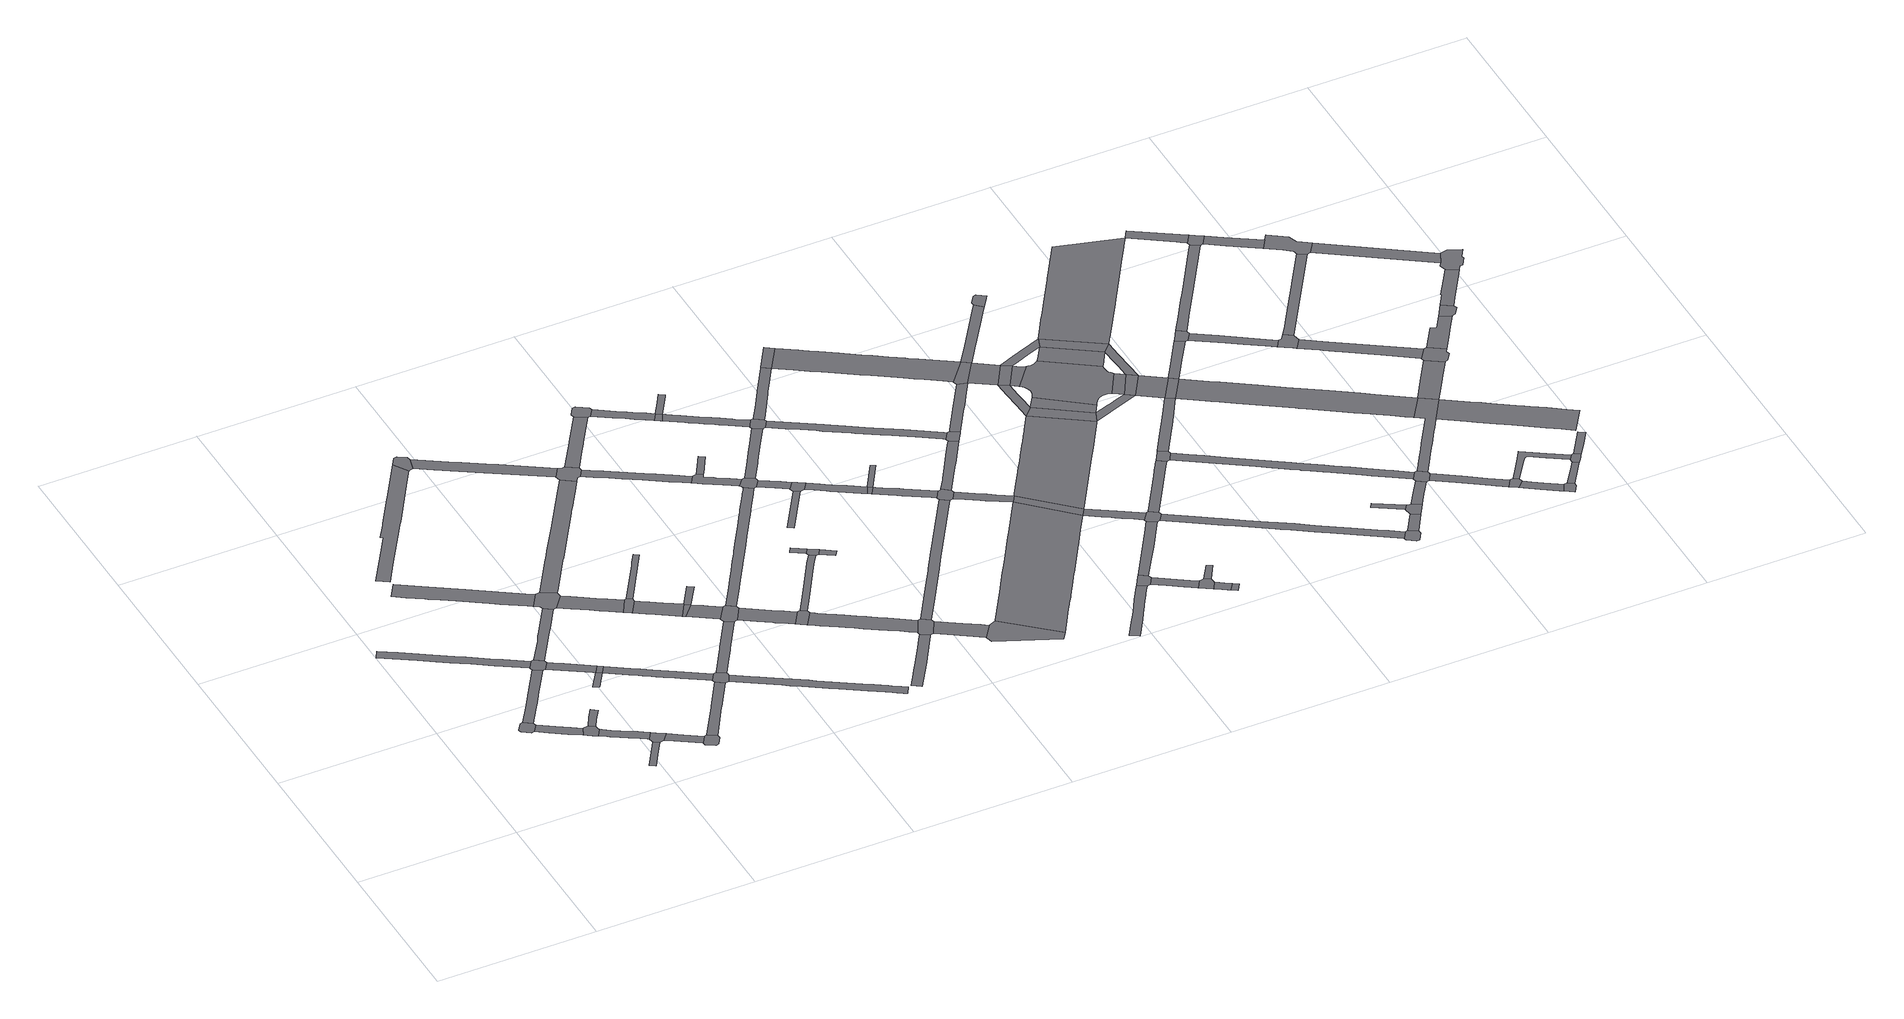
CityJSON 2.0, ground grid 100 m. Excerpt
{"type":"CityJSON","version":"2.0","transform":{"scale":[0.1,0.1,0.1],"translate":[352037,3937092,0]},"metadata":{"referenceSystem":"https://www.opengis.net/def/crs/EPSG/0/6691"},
"CityObjects":{
"road1":{"type":"Road","geometry":[{"type":"MultiSurface","lod":"1","boundaries":[[[0,1,2,3,4,5,6,7]]]}]},
"road2":{"type":"Road","attributes":{"RoadStructureAttribute.sectionType":"1"},"geometry":[{"type":"MultiSurface","lod":"1","boundaries":[[[5,8,9,10,11,12,13,14,15,6]]]}]},
"road3":{"type":"Road","attributes":{"RoadStructureAttribute.sectionType":"1"},"geometry":[{"type":"MultiSurface","lod":"1","boundaries":[[[16,17,18,19,20,21,22,23,24,25,26,27,28,29,30,31,32,33,34,35,36,37,38,39]]]}]},
"road4":{"type":"Road","attributes":{"RoadStructureAttribute.sectionType":"1"},"geometry":[{"type":"MultiSurface","lod":"1","boundaries":[[[40,41,42,43,44,45,46,47,48,49,50,51,52,0,7]]]}]},
"road5":{"type":"Road","geometry":[{"type":"MultiSurface","lod":"1","boundaries":[[[13,12,53,54,55,56,57,58,59]]]}]},
"road6":{"type":"Road","attributes":{"RoadStructureAttribute.sectionType":"1"},"geometry":[{"type":"MultiSurface","lod":"1","boundaries":[[[58,60,61,62,63,59]]]}]},
"road7":{"type":"Road","attributes":{"RoadStructureAttribute.sectionType":"1"},"geometry":[{"type":"MultiSurface","lod":"1","boundaries":[[[64,65,66,67,68,69,70,71,72,56,55,73,74,75,76,77,78,79,80,81]]]}]},
"road8":{"type":"Road","attributes":{"RoadStructureAttribute.sectionType":"1"},"geometry":[{"type":"MultiSurface","lod":"1","boundaries":[[[82,83,84,85,86,87]]]}]},
"road9":{"type":"Road","geometry":[{"type":"MultiSurface","lod":"1","boundaries":[[[88,48,47,89,90,91,92,28,27]]]}]},
"road10":{"type":"Road","geometry":[{"type":"MultiSurface","lod":"1","boundaries":[[[82,87,93,94,95,81,80]]]}]},
"road11":{"type":"Road","attributes":{"RoadStructureAttribute.sectionType":"1"},"geometry":[{"type":"MultiSurface","lod":"1","boundaries":[[[96,97,98,99,100,101,90,89,102,103,104]]]}]},
"road12":{"type":"Road","attributes":{"RoadStructureAttribute.sectionType":"1"},"geometry":[{"type":"MultiSurface","lod":"1","boundaries":[[[105,106,107,108,109,110,111,112,113,114,115,116,117,118,119,120,121,122,123,124,125]]]}]},
"road13":{"type":"Road","attributes":{"RoadStructureAttribute.sectionType":"1"},"geometry":[{"type":"MultiSurface","lod":"1","boundaries":[[[126,127,128,129,130,94,93,131,132,133]]]}]},
"road14":{"type":"Road","attributes":{"RoadStructureAttribute.sectionType":"1"},"geometry":[{"type":"MultiSurface","lod":"1","boundaries":[[[134,135,136,103]]]}]},
"road15":{"type":"Road","attributes":{"RoadStructureAttribute.sectionType":"1"},"geometry":[{"type":"MultiSurface","lod":"1","boundaries":[[[137,138,139,140,141,142,92,91,143,144,145,146]]]}]},
"road16":{"type":"Road","geometry":[{"type":"MultiSurface","lod":"1","boundaries":[[[103,136,147,104]]]}]},
"road17":{"type":"Road","geometry":[{"type":"MultiSurface","lod":"1","boundaries":[[[148,149,150,151,152,153,154,126,133]]]}]},
"road18":{"type":"Road","attributes":{"RoadStructureAttribute.sectionType":"1"},"geometry":[{"type":"MultiSurface","lod":"1","boundaries":[[[155,156,157,158,159,160,161,162,163,164,165,166,167,168,169,170,171,172,173]]]}]},
"road19":{"type":"Road","geometry":[{"type":"MultiSurface","lod":"1","boundaries":[[[174,118,117,175,137,146,176,177,178]]]}]},
"road20":{"type":"Road","attributes":{"RoadStructureAttribute.sectionType":"1"},"geometry":[{"type":"MultiSurface","lod":"1","boundaries":[[[179,180,181,182,183,184,185,186,187,188,189,190,191,192,193,194,195,196,197,147,136]]]}]},
"road21":{"type":"Road","attributes":{"RoadStructureAttribute.sectionType":"1"},"geometry":[{"type":"MultiSurface","lod":"1","boundaries":[[[198,199,200,201,202,203,154,153,204,205,206,207]]]}]},
"road22":{"type":"Road","attributes":{"RoadStructureAttribute.sectionType":"1"},"geometry":[{"type":"MultiSurface","lod":"1","boundaries":[[[208,209,210,177,176,211,212,213,214,215,216]]]}]},
"road23":{"type":"Road","geometry":[{"type":"MultiSurface","lod":"1","boundaries":[[[217,218,219,220,221,192,191,198,207]]]}]},
"road24":{"type":"Road","geometry":[{"type":"MultiSurface","lod":"1","boundaries":[[[222,161,160,223,224,225,226,227]]]}]},
"road25":{"type":"Road","geometry":[{"type":"MultiSurface","lod":"1","boundaries":[[[215,228,229,230,231,232,216]]]}]},
"road26":{"type":"Road","attributes":{"RoadStructureAttribute.sectionType":"1"},"geometry":[{"type":"MultiSurface","lod":"1","boundaries":[[[229,233,234,235,236,237,238,239,240,241,242,230]]]}]},
"road27":{"type":"Road","attributes":{"RoadStructureAttribute.sectionType":"1"},"geometry":[{"type":"MultiSurface","lod":"1","boundaries":[[[220,243,244,245,246,247,248,249,250,251,252,253,221]]]}]},
"road28":{"type":"Road","attributes":{"RoadStructureAttribute.sectionType":"1"},"geometry":[{"type":"MultiSurface","lod":"1","boundaries":[[[254,255,256,257,258,259,260,261,262,263,264,265,266,267,268,269,270,271,272,273,274,275,276,277,174,178]]]}]},
"road29":{"type":"Road","attributes":{"RoadStructureAttribute.sectionType":"1"},"geometry":[{"type":"MultiSurface","lod":"1","boundaries":[[[231,278,279,280,281,282,232]]]}]},
"road30":{"type":"Road","geometry":[{"type":"MultiSurface","lod":"1","boundaries":[[[235,283,284,236]]]}]},
"road31":{"type":"Road","attributes":{"RoadStructureAttribute.sectionType":"1"},"geometry":[{"type":"MultiSurface","lod":"1","boundaries":[[[285,286,287,288,289,225,224,290,291,292,293]]]}]},
"road32":{"type":"Road","attributes":{"RoadStructureAttribute.sectionType":"1"},"geometry":[{"type":"MultiSurface","lod":"1","boundaries":[[[294,295,284,283,296,297]]]}]},
"road33":{"type":"Road","attributes":{"RoadStructureAttribute.sectionType":"1"},"geometry":[{"type":"MultiSurface","lod":"1","boundaries":[[[298,299,300,301,302,303,304,305,306,307,308,309,310,311,312,313,314,315,218,217,316,317,318,319,320,321,322,323,324,325,326,327,328,329]]]}]},
"road34":{"type":"Road","attributes":{"RoadStructureAttribute.sectionType":"1"},"geometry":[{"type":"MultiSurface","lod":"1","boundaries":[[[284,330,331,236]]]}]},
"road35":{"type":"Road","geometry":[{"type":"MultiSurface","lod":"1","boundaries":[[[296,249,248,332,333,334,335,297]]]}]},
"road36":{"type":"Road","attributes":{"RoadStructureAttribute.sectionType":"1"},"geometry":[{"type":"MultiSurface","lod":"1","boundaries":[[[332,336,337,338,339,340,341,342,343,344,345,346,347,333]]]}]},
"road37":{"type":"Road","geometry":[{"type":"MultiSurface","lod":"1","boundaries":[[[348,293,292,269,268,349,350,351,352,353]]]}]},
"road38":{"type":"Road","geometry":[{"type":"MultiSurface","lod":"1","boundaries":[[[342,341,354,355,356,357,358]]]}]},
"road39":{"type":"Road","attributes":{"RoadStructureAttribute.sectionType":"1"},"geometry":[{"type":"MultiSurface","lod":"1","boundaries":[[[352,359,360,361,362,363,364,365,353]]]}]},
"road40":{"type":"Road","attributes":{"RoadStructureAttribute.sectionType":"1"},"geometry":[{"type":"MultiSurface","lod":"1","boundaries":[[[366,367,368,369,370,371,372,373,374,375,376,377,378,379,380,381,382,383,384,335,334,385,386,387,388,389,390,391,392,393,394,395,396,397,398,399,400,401,402]]]}]},
"road41":{"type":"Road","attributes":{"RoadStructureAttribute.sectionType":"1"},"geometry":[{"type":"MultiSurface","lod":"1","boundaries":[[[350,403,404,405,406,407,408,409,410,411,412,413,414,415,416,417,418,419,420,421,422,423,424,351]]]}]},
"road42":{"type":"Road","attributes":{"RoadStructureAttribute.sectionType":"1"},"geometry":[{"type":"MultiSurface","lod":"1","boundaries":[[[425,426,427,428,429,430,431,432,433,434,435,436,437,438,439,356,355,440,441,442,443,444,445,446,447,448,449,450,451,452]]]}]},
"road43":{"type":"Road","attributes":{"RoadStructureAttribute.sectionType":"1"},"geometry":[{"type":"MultiSurface","lod":"1","boundaries":[[[453,454,455,456,457,458,459,460,461,462,463,464,465,466,467,468]]]}]},
"road44":{"type":"Road","attributes":{"RoadStructureAttribute.sectionType":"1"},"geometry":[{"type":"MultiSurface","lod":"1","boundaries":[[[357,469,470,471,472,473,474,475,476,477,478,479,480,358]]]}]},
"road45":{"type":"Road","geometry":[{"type":"MultiSurface","lod":"1","boundaries":[[[481,363,362,482,483,484,485,486]]]}]},
"road46":{"type":"Road","attributes":{"RoadStructureAttribute.sectionType":"1"},"geometry":[{"type":"MultiSurface","lod":"1","boundaries":[[[487,488,489,490,491,492]]]}]},
"road47":{"type":"Road","geometry":[{"type":"MultiSurface","lod":"1","boundaries":[[[493,494,495,425,452,460,459,496]]]}]},
"road48":{"type":"Road","geometry":[{"type":"MultiSurface","lod":"1","boundaries":[[[491,475,474,497,498,492]]]}]},
"road49":{"type":"Road","geometry":[{"type":"MultiSurface","lod":"1","boundaries":[[[499,500,501,502,503,504,505,506,507,508,509,510,511,512,513,514,515,516,517,412,411]]]}]},
"road50":{"type":"Road","attributes":{"RoadStructureAttribute.sectionType":"1"},"geometry":[{"type":"MultiSurface","lod":"1","boundaries":[[[497,518,519,498]]]}]},
"road51":{"type":"Road","attributes":{"RoadStructureAttribute.sectionType":"1"},"geometry":[{"type":"MultiSurface","lod":"1","boundaries":[[[520,521,522,523,524,525,526,527,528,529,530,531,483,482]]]}]},
"road52":{"type":"Road","geometry":[{"type":"MultiSurface","lod":"1","boundaries":[[[516,532,533,534,535,517]]]}]},
"road53":{"type":"Road","attributes":{"RoadStructureAttribute.sectionType":"1"},"geometry":[{"type":"MultiSurface","lod":"1","boundaries":[[[536,537,538,493,496,539,540,541,542]]]}]},
"road54":{"type":"Road","geometry":[{"type":"MultiSurface","lod":"1","boundaries":[[[401,543,544,545,546,547,507,506,548,549,402]]]}]},
"road55":{"type":"Road","attributes":{"RoadStructureAttribute.sectionType":"1"},"geometry":[{"type":"MultiSurface","lod":"1","boundaries":[[[550,551,552,553,554,555]]]}]},
"road56":{"type":"Road","geometry":[{"type":"MultiSurface","lod":"1","boundaries":[[[556,526,525,557,558,559]]]}]},
"road57":{"type":"Road","attributes":{"RoadStructureAttribute.sectionType":"1"},"geometry":[{"type":"MultiSurface","lod":"1","boundaries":[[[543,560,561,562,563,544]]]}]},
"road58":{"type":"Road","attributes":{"RoadStructureAttribute.sectionType":"1"},"geometry":[{"type":"MultiSurface","lod":"1","boundaries":[[[564,565,566,567,568,569,570,571,526,556]]]}]},
"road59":{"type":"Road","geometry":[{"type":"MultiSurface","lod":"1","boundaries":[[[572,573,574,575,562,561,550,555]]]}]},
"road60":{"type":"Road","geometry":[{"type":"MultiSurface","lod":"1","boundaries":[[[576,577,578,579,536,542]]]}]},
"road61":{"type":"Road","attributes":{"RoadStructureAttribute.sectionType":"1"},"geometry":[{"type":"MultiSurface","lod":"1","boundaries":[[[580,581,582,583,584,585,547,546,586,587,588,589,590,591,592,593]]]}]},
"road62":{"type":"Road","attributes":{"RoadStructureAttribute.sectionType":"1"},"geometry":[{"type":"MultiSurface","lod":"1","boundaries":[[[559,594,595,596,597,598,599,600,601,602,603,604,605,606,607,608,609,610,611,612,613,614,615,616,617,618,619,556]]]}]},
"road63":{"type":"Road","attributes":{"RoadStructureAttribute.sectionType":"1"},"geometry":[{"type":"MultiSurface","lod":"1","boundaries":[[[620,621,622,623,495,494,624,625,626,627,628]]]}]},
"road64":{"type":"Road","attributes":{"RoadStructureAttribute.sectionType":"1"},"geometry":[{"type":"MultiSurface","lod":"1","boundaries":[[[629,630,631,632,633,573,572,634,635,636,637,638]]]}]},
"road65":{"type":"Road","geometry":[{"type":"MultiSurface","lod":"1","boundaries":[[[639,640,641,642,606,605,580,593]]]}]},
"road66":{"type":"Road","geometry":[{"type":"MultiSurface","lod":"1","boundaries":[[[643,644,629,638]]]}]},
"road67":{"type":"Road","attributes":{"RoadStructureAttribute.sectionType":"1"},"geometry":[{"type":"MultiSurface","lod":"1","boundaries":[[[645,646,629,644]]]}]},
"road68":{"type":"Road","attributes":{"RoadStructureAttribute.sectionType":"1"},"geometry":[{"type":"MultiSurface","lod":"1","boundaries":[[[643,647,648,649,650,651,652,653,654,655,644]]]}]},
"road69":{"type":"Road","attributes":{"RoadStructureAttribute.sectionType":"1"},"geometry":[{"type":"MultiSurface","lod":"1","boundaries":[[[656,657,658,659,660,661,662,663,664,665,666,579,578,667,668,669,670,671,672,673,674,675,676,677,678,679,680]]]}]},
"road70":{"type":"Road","geometry":[{"type":"MultiSurface","lod":"1","boundaries":[[[627,681,682,683,684,685,686,651,650,628]]]}]},
"road71":{"type":"Road","attributes":{"RoadStructureAttribute.sectionType":"1"},"geometry":[{"type":"MultiSurface","lod":"1","boundaries":[[[687,688,689,690,691,692,693,694,695,696,640,639,697,698,699,700,701,702,703,704,705,706,707,708,709,710]]]}]},
"road72":{"type":"Road","attributes":{"RoadStructureAttribute.sectionType":"1"},"geometry":[{"type":"MultiSurface","lod":"1","boundaries":[[[711,712,713,714,715,716,717,718,719,720,721,722,723,724,725]]]}]},
"road73":{"type":"Road","geometry":[{"type":"MultiSurface","lod":"1","boundaries":[[[726,727,728,729]]]}]},
"road74":{"type":"Road","attributes":{"RoadStructureAttribute.sectionType":"1"},"geometry":[{"type":"MultiSurface","lod":"1","boundaries":[[[730,731,732,682,681,733,734,735,656,736]]]}]},
"road75":{"type":"Road","attributes":{"RoadStructureAttribute.sectionType":"1"},"geometry":[{"type":"MultiSurface","lod":"1","boundaries":[[[683,737,738,739,740,741,742,743,744,745,746,747,748,749,684]]]}]},
"road76":{"type":"Road","geometry":[{"type":"MultiSurface","lod":"1","boundaries":[[[750,751,752,720,719,753,754]]]}]},
"road77":{"type":"Road","attributes":{"RoadStructureAttribute.sectionType":"1"},"geometry":[{"type":"MultiSurface","lod":"1","boundaries":[[[726,729,755,756,757,758,759,642,641,760,761,762,763,764,726,765,766,767,768,769,770,771,772,773,774,775,776,777,778,779,780,781,782,783,784,785,786,787,788,789,790,791,792,793,794,727]]]}]},
"road78":{"type":"Road","geometry":[{"type":"MultiSurface","lod":"1","boundaries":[[[680,795,736,656]]]}]},
"road79":{"type":"Road","attributes":{"RoadStructureAttribute.sectionType":"1"},"geometry":[{"type":"MultiSurface","lod":"1","boundaries":[[[753,796,797,798,799,800,801,802,754]]]}]},
"road80":{"type":"Road","geometry":[{"type":"MultiSurface","lod":"1","boundaries":[[[710,709,743,742,803,804,805]]]}]},
"road81":{"type":"Road","attributes":{"RoadStructureAttribute.sectionType":"1"},"geometry":[{"type":"MultiSurface","lod":"1","boundaries":[[[750,806,807,808,809,810,811,812,813,814,815,751]]]}]},
"road82":{"type":"Road","geometry":[{"type":"MultiSurface","lod":"1","boundaries":[[[816,817,800,799,818,819]]]}]},
"road83":{"type":"Road","attributes":{"RoadStructureAttribute.sectionType":"1"},"geometry":[{"type":"MultiSurface","lod":"1","boundaries":[[[818,820,821,822,823,824,825,819]]]}]},
"road84":{"type":"Road","attributes":{"RoadStructureAttribute.sectionType":"1"},"geometry":[{"type":"MultiSurface","lod":"1","boundaries":[[[826,795,680,827,828,829,830,831,832,833]]]}]},
"road85":{"type":"Road","attributes":{"RoadStructureAttribute.sectionType":"1"},"geometry":[{"type":"MultiSurface","lod":"1","boundaries":[[[834,835,817,816]]]}]},
"road86":{"type":"Road","geometry":[{"type":"MultiSurface","lod":"1","boundaries":[[[823,822,836,837]]]}]},
"road87":{"type":"Road","attributes":{"RoadStructureAttribute.sectionType":"1"},"geometry":[{"type":"MultiSurface","lod":"1","boundaries":[[[838,839,840,841,842,843,844,845,846,847,848,849,850,851,736,795,852,853,854,855,856,857,858,859,860]]]}]},
"road88":{"type":"Road","geometry":[{"type":"MultiSurface","lod":"1","boundaries":[[[833,832,812,811,861,862,863,864]]]}]},
"road89":{"type":"Road","attributes":{"RoadStructureAttribute.sectionType":"1"},"geometry":[{"type":"MultiSurface","lod":"1","boundaries":[[[804,865,866,867,868,869,870,871,872,873,869,874,875,876,877,805]]]}]},
"road90":{"type":"Road","geometry":[{"type":"MultiSurface","lod":"1","boundaries":[[[869,873,778,777,874]]]}]},
"road91":{"type":"Road","attributes":{"RoadStructureAttribute.sectionType":"1"},"geometry":[{"type":"MultiSurface","lod":"1","boundaries":[[[878,879,880,881,871,882,883,860]]]}]},
"road92":{"type":"Road","attributes":{"RoadStructureAttribute.sectionType":"1"},"geometry":[{"type":"MultiSurface","lod":"1","boundaries":[[[863,884,885,886,887,888,889,890,891,892,864]]]}]},
"road93":{"type":"Road","geometry":[{"type":"MultiSurface","lod":"1","boundaries":[[[859,893,878,860]]]}]},
"road94":{"type":"Road","geometry":[{"type":"MultiSurface","lod":"1","boundaries":[[[871,881,894,872]]]}]},
"road95":{"type":"Road","attributes":{"RoadStructureAttribute.sectionType":"1"},"geometry":[{"type":"MultiSurface","lod":"1","boundaries":[[[895,896,878,893]]]}]},
"road96":{"type":"Road","attributes":{"RoadStructureAttribute.sectionType":"1"},"geometry":[{"type":"MultiSurface","lod":"1","boundaries":[[[897,898,899,900,894,881]]]}]},
"road97":{"type":"Road","attributes":{"RoadStructureAttribute.sectionType":"1"},"geometry":[{"type":"MultiSurface","lod":"1","boundaries":[[[901,902,903,904,905,906,907,908,909,910,778,873]]]}]},
"road98":{"type":"Road","geometry":[{"type":"MultiSurface","lod":"1","boundaries":[[[911,912,913,914,915,916,917,888,887]]]}]},
"road99":{"type":"Road","attributes":{"RoadStructureAttribute.sectionType":"1"},"geometry":[{"type":"MultiSurface","lod":"1","boundaries":[[[894,918,919,920,921,922,923,924,925,872]]]}]},
"road100":{"type":"Road","attributes":{"RoadStructureAttribute.sectionType":"1"},"geometry":[{"type":"MultiSurface","lod":"1","boundaries":[[[926,927,928,929,930,931,932,933,934,935,936,937,938,939,940,862,861,941,942,943,944,945,946,947,948,949,950]]]}]},
"road101":{"type":"Road","geometry":[{"type":"MultiSurface","lod":"1","boundaries":[[[951,952,953,954,955,956,957,898,897,958,959,960,961,962,963,964,965,966,967,896,895,968,969,970,971,972,973,974,975,976,977,978,979,980,981,982,983,984,985,986]]]}]},
"road102":{"type":"Road","attributes":{"RoadStructureAttribute.sectionType":"1"},"geometry":[{"type":"MultiSurface","lod":"1","boundaries":[[[987,988,989,990,991,992,993,994,995,893,859]]]}]},
"road103":{"type":"Road","geometry":[{"type":"MultiSurface","lod":"1","boundaries":[[[996,907,906,997,998,999,1000]]]}]},
"road104":{"type":"Road","attributes":{"RoadStructureAttribute.sectionType":"1"},"geometry":[{"type":"MultiSurface","lod":"1","boundaries":[[[921,1001,1002,951,986,1003,1004,1005]]]}]},
"road105":{"type":"Road","attributes":{"RoadStructureAttribute.sectionType":"1"},"geometry":[{"type":"MultiSurface","lod":"1","boundaries":[[[1006,980,979,1007,991]]]}]},
"road106":{"type":"Road","geometry":[{"type":"MultiSurface","lod":"1","boundaries":[[[1008,1006,991,990]]]}]},
"road107":{"type":"Road","geometry":[{"type":"MultiSurface","lod":"1","boundaries":[[[1009,922,921,1005]]]}]},
"road108":{"type":"Road","attributes":{"RoadStructureAttribute.sectionType":"1"},"geometry":[{"type":"MultiSurface","lod":"1","boundaries":[[[1010,1011,1008,990]]]}]},
"road109":{"type":"Road","attributes":{"RoadStructureAttribute.sectionType":"1"},"geometry":[{"type":"MultiSurface","lod":"1","boundaries":[[[1012,1013,1006,1008,1014,1015,1009,1005]]]}]},
"road110":{"type":"Road","geometry":[{"type":"MultiSurface","lod":"1","boundaries":[[[1016,1011,1010,1017]]]}]},
"road111":{"type":"Road","attributes":{"RoadStructureAttribute.sectionType":"1"},"geometry":[{"type":"MultiSurface","lod":"1","boundaries":[[[911,1018,1019,1020,1021,1022,1023,1024,1025,1026,1027,1028,1029,1030,1031,1032,1033,1034,1035,1036,1037,1038,1039,1040,1041,1042,1043,1044,1045,912]]]}]},
"road112":{"type":"Road","geometry":[{"type":"MultiSurface","lod":"1","boundaries":[[[1046,1047,1048,1049,1050,926,950,1051]]]}]},
"road113":{"type":"Road","attributes":{"RoadStructureAttribute.sectionType":"1"},"geometry":[{"type":"MultiSurface","lod":"1","boundaries":[[[1052,1053,1054,1055]]]}]},
"road114":{"type":"Road","attributes":{"RoadStructureAttribute.sectionType":"1"},"geometry":[{"type":"MultiSurface","lod":"1","boundaries":[[[1056,1057,1050,1049]]]}]},
"road115":{"type":"Road","attributes":{"RoadStructureAttribute.sectionType":"1"},"geometry":[{"type":"MultiSurface","lod":"1","boundaries":[[[1058,1059,1060,1061,1062,1011,1016]]]}]},
"road116":{"type":"Road","attributes":{"RoadStructureAttribute.sectionType":"1"},"geometry":[{"type":"MultiSurface","lod":"1","boundaries":[[[1009,1063,1064,1065,1066,1067,1068,1069,1070,1071,1072,1073,1074,1075,1076,1077,1078,1079,1080,1081,922]]]}]},
"road117":{"type":"Road","geometry":[{"type":"MultiSurface","lod":"1","boundaries":[[[1082,1083,1084,1085,1052,1055,1057,1056]]]}]},
"road118":{"type":"Road","attributes":{"RoadStructureAttribute.sectionType":"1"},"geometry":[{"type":"MultiSurface","lod":"1","boundaries":[[[1017,1010,1086,1087,1088,1089,1090,915,914,1091,1092,1093,1017,1094,1095,1096,1097,1098,1099,1100,1101,1102,1103,1104,1105,1106,1107,1108,1109,1110,1111,1112,1113,1114,1115,1116,1117,1118,1119,1120,1016]]]}]},
"road119":{"type":"Road","geometry":[{"type":"MultiSurface","lod":"1","boundaries":[[[1121,1122,1123,1061,1060,1124,1125]]]}]},
"road120":{"type":"Road","attributes":{"RoadStructureAttribute.sectionType":"1"},"geometry":[{"type":"MultiSurface","lod":"1","boundaries":[[[1083,1126,1127,1128,1129,1130,1131,1132,1133,1084]]]}]},
"road121":{"type":"Road","geometry":[{"type":"MultiSurface","lod":"1","boundaries":[[[1134,1135,1136,1032,1031,1130,1129,1137]]]}]},
"road122":{"type":"Road","attributes":{"RoadStructureAttribute.sectionType":"1"},"geometry":[{"type":"MultiSurface","lod":"1","boundaries":[[[1124,1138,1139,1140,1141,1142,1143,1144,1145,1146,1147,1125]]]}]},
"road123":{"type":"Road","attributes":{"RoadStructureAttribute.sectionType":"1"},"geometry":[{"type":"MultiSurface","lod":"1","boundaries":[[[1148,1149,1150,1151,1152,1153,1154,1155,1156,1157,1158,1159,1134,1137]]]}]},
"road124":{"type":"Road","attributes":{"RoadStructureAttribute.sectionType":"1"},"geometry":[{"type":"MultiSurface","lod":"1","boundaries":[[[1160,1161,1162,1163,1164,1165,1166,1167,1168,1169,1170,1122,1121]]]}]},
"road125":{"type":"Road","geometry":[{"type":"MultiSurface","lod":"1","boundaries":[[[1171,1172,1173,1174,1175,1143,1142,1176,1177,1178]]]}]},
"road126":{"type":"Road","geometry":[{"type":"MultiSurface","lod":"1","boundaries":[[[1109,1108,1179,1180,1181,1182,1183,1184,1185,1186,1187,1188,1189,1136,1135,1190,1191,1192,1193,1194,1195,1196,1197,1198]]]}]},
"road127":{"type":"Road","geometry":[{"type":"MultiSurface","lod":"1","boundaries":[[[1199,1200,1201,1202,1155,1154]]]}]},
"road128":{"type":"Road","attributes":{"RoadStructureAttribute.sectionType":"1"},"geometry":[{"type":"MultiSurface","lod":"1","boundaries":[[[1203,1204,1072,1205,1206,1207,1208]]]}]},
"road129":{"type":"Road","attributes":{"RoadStructureAttribute.sectionType":"1"},"geometry":[{"type":"MultiSurface","lod":"1","boundaries":[[[1209,1210,1211,1200,1199,1212,1213,1214,1215,1216]]]}]},
"road130":{"type":"Road","geometry":[{"type":"MultiSurface","lod":"1","boundaries":[[[1215,1217,1218,1219,1220,1216]]]}]},
"road131":{"type":"Road","attributes":{"RoadStructureAttribute.sectionType":"1"},"geometry":[{"type":"MultiSurface","lod":"1","boundaries":[[[1221,1222,1223,1224,1225,1226,1227,1228,1171,1178]]]}]},
"road132":{"type":"Road","geometry":[{"type":"MultiSurface","lod":"1","boundaries":[[[1207,1164,1163,1229,1230,1231,1208]]]}]},
"road133":{"type":"Road","attributes":{"RoadStructureAttribute.sectionType":"1"},"geometry":[{"type":"MultiSurface","lod":"1","boundaries":[[[1232,1233,1234,1235,1236,1237,1238,1202,1201,1239,1240,1241,1242,1243]]]}]},
"road134":{"type":"Road","attributes":{"RoadStructureAttribute.sectionType":"1"},"geometry":[{"type":"MultiSurface","lod":"1","boundaries":[[[1172,1244,1245,1246,1247,1248,1249,1250,1251,1252,1173]]]}]},
"road135":{"type":"Road","attributes":{"RoadStructureAttribute.sectionType":"1"},"geometry":[{"type":"MultiSurface","lod":"1","boundaries":[[[1253,1109,1198,1254,1255,1256,1257,1258]]]}]},
"road136":{"type":"Road","attributes":{"RoadStructureAttribute.sectionType":"1"},"geometry":[{"type":"MultiSurface","lod":"1","boundaries":[[[1219,1259,1260,1261,1262,1263,1264,1220]]]}]},
"road137":{"type":"Road","attributes":{"RoadStructureAttribute.sectionType":"1"},"geometry":[{"type":"MultiSurface","lod":"1","boundaries":[[[1265,1266,1230,1229,1267,1268,1269]]]}]},
"road138":{"type":"Road","attributes":{"RoadStructureAttribute.sectionType":"1"},"geometry":[{"type":"MultiSurface","lod":"1","boundaries":[[[1197,1270,1271,1272,1273,1274,1275,1276,1277,1278,1279,1280,1281,1282,1283,1284,1285,1286,1287,1288,1289,1290,1198]]]}]},
"road139":{"type":"Road","geometry":[{"type":"MultiSurface","lod":"1","boundaries":[[[1232,1243,1262,1261,1291,1292,1293,1294,1295]]]}]},
"road140":{"type":"Road","geometry":[{"type":"MultiSurface","lod":"1","boundaries":[[[1257,1296,1297,1298,1299,1300,1227,1226,1258]]]}]},
"road141":{"type":"Road","attributes":{"RoadStructureAttribute.sectionType":"1"},"geometry":[{"type":"MultiSurface","lod":"1","boundaries":[[[1294,1301,1302,1303,1304,1295]]]}]},
"road142":{"type":"Road","geometry":[{"type":"MultiSurface","lod":"1","boundaries":[[[1305,1306,1307,1308,1246,1245,1309,1310,1311,1312,1313,1314,1265,1269]]]}]},
"road143":{"type":"Road","attributes":{"RoadStructureAttribute.sectionType":"1"},"geometry":[{"type":"MultiSurface","lod":"1","boundaries":[[[1299,1315,1316,1317,1318,1319,1320,1321,1322,1323,1324,1300]]]}]},
"road144":{"type":"Road","geometry":[{"type":"MultiSurface","lod":"1","boundaries":[[[1325,1326,1321,1320,1327,1328]]]}]},
"road145":{"type":"Road","attributes":{"RoadStructureAttribute.sectionType":"1"},"geometry":[{"type":"MultiSurface","lod":"1","boundaries":[[[1329,1310,1309,1330,1331,1332]]]}]},
"road146":{"type":"Road","attributes":{"RoadStructureAttribute.sectionType":"1"},"geometry":[{"type":"MultiSurface","lod":"1","boundaries":[[[1325,1333,1334,1335,1336,1337,1338,1339,1340,1326]]]}]},
"road147":{"type":"Road","geometry":[{"type":"MultiSurface","lod":"1","boundaries":[[[1341,1332,1331,1342,1336,1335,1343,1344,1345,1346,1347]]]}]}
},
"vertices":[
[480,870,0],[460,865,0],[427,815,0],[432,796,0],[483,763,0],[500,767,0],[534,817,0],[528,836,0],
[570,718,0],[630,680,0],[660,660,0],[685,644,0],[731,615,0],[756,671,0],[700,707,0],[626,756,0],
[4,1763,0],[201,1635,0],[290,1578,0],[357,1535,0],[370,1527,0],[374,1524,0],[390,1514,0],[404,1504,0],[456,1471,0],[567,1399,0],[612,1370,0],[735,1290,0],[767,1341,0],[665,1406,0],[634,1427,0],[601,1448,0],[458,1541,0],[441,1552,0],[402,1577,0],[299,1644,0],[235,1685,0],[135,1750,0],[129,1753,0],[34,1814,0],
[608,957,0],[631,993,0],[650,1023,0],[660,1038,0],[664,1044,0],[670,1053,0],[708,1112,0],[789,1238,0],[739,1271,0],[626,1095,0],[614,1077,0],[610,1070,0],[551,979,0],
[753,601,0],[776,586,0],[803,569,0],[835,620,0],[830,641,0],[828,653,0],[794,676,0],
[859,705,0],[908,778,0],[870,803,0],[830,742,0],
[1076,468,0],[1053,483,0],[1046,487,0],[1020,505,0],[1002,516,0],[998,518,0],[985,527,0],[890,585,0],[847,613,0],[846,542,0],[859,533,0],[867,528,0],[950,478,0],[965,468,0],[972,464,0],[1040,420,0],[1047,416,0],[1079,466,0],
[1054,386,0],[1034,354,0],[939,203,0],[973,182,0],[1025,265,0],[1087,364,0],
[736,1284,0],[809,1242,0],[842,1293,0],[838,1313,0],[787,1345,0],
[1116,370,0],[1155,417,0],[1133,431,0],
[1071,1144,0],[1070,1145,0],[1049,1159,0],[924,1244,0],[922,1245,0],[871,1276,0],[1037,1095,0],[1047,1088,0],[1080,1139,0],
[399,2171,0],[400,2170,0],[490,2111,0],[503,2103,0],[563,2065,0],[568,2061,0],[670,1995,0],[730,1955,0],[795,1913,0],[845,1880,0],[889,1852,0],[976,1795,0],[1002,1779,0],[1061,1871,0],[1047,1880,0],[855,2005,0],[729,2088,0],[553,2202,0],[488,2244,0],[388,2309,0],[328,2217,0],
[1334,300,0],[1303,321,0],[1235,365,0],[1182,399,0],[1168,408,0],[1133,359,0],[1200,316,0],[1303,249,0],
[977,981,0],[1009,960,0],[1079,1067,0],
[1041,1737,0],[942,1587,0],[914,1541,0],[906,1530,0],[902,1523,0],[884,1486,0],[951,1487,0],[964,1509,0],[1012,1582,0],[1091,1704,0],
[1112,1118,0],
[1307,229,0],[1358,197,0],[1365,199,0],[1378,202,0],[1410,253,0],[1405,272,0],[1354,304,0],
[464,2467,0],[646,2748,0],[662,2773,0],[678,2796,0],[852,3070,0],[927,3188,0],[868,3274,0],[856,3256,0],[768,3118,0],[711,3029,0],[699,3010,0],[582,2827,0],[573,2813,0],[513,2720,0],[526,2711,0],[496,2665,0],[451,2595,0],[315,2383,0],[382,2339,0],
[1092,1877,0],[1036,1757,0],[1111,1708,0],[1181,1795,0],[1178,1825,0],
[1144,1025,0],[1177,1004,0],[1208,984,0],[1252,955,0],[1272,942,0],[1291,930,0],[1336,901,0],[1372,878,0],[1399,860,0],[1426,843,0],[1452,826,0],[1574,747,0],[1601,730,0],[1633,781,0],[1458,894,0],[1345,967,0],[1286,1005,0],[1285,1006,0],[1240,1035,0],
[1607,711,0],[1492,525,0],[1491,521,0],[1487,515,0],[1471,488,0],[1430,423,0],[1537,485,0],[1543,493,0],[1561,520,0],[1657,676,0],
[1405,1651,0],[1380,1667,0],[1227,1765,0],[1183,1664,0],[1271,1607,0],[1319,1576,0],[1330,1568,0],[1430,1504,0],[1484,1600,0],
[1680,679,0],[1709,733,0],[1707,741,0],[1705,752,0],[1654,783,0],
[902,3324,0],[953,3194,0],[956,3195,0],[977,3277,0],[973,3297,0],[921,3328,0],
[1436,1500,0],[1473,1476,0],[1533,1569,0],[1531,1587,0],[1501,1606,0],
[1541,1432,0],[1554,1424,0],[1712,1321,0],[1769,1416,0],[1768,1417,0],[1668,1481,0],[1635,1503,0],[1604,1522,0],[1598,1527,0],[1560,1551,0],
[1757,836,0],[1816,930,0],[1822,940,0],[1823,942,0],[1888,1045,0],[1951,1145,0],[1898,1175,0],[1774,976,0],[1765,961,0],[1752,941,0],[1686,836,0],
[1201,1861,0],[1230,1907,0],[1277,1979,0],[1338,2074,0],[1352,2095,0],[1456,2255,0],[1500,2323,0],[1556,2410,0],[1572,2434,0],[1577,2443,0],[1608,2490,0],[1626,2518,0],[1640,2540,0],[1678,2599,0],[1728,2677,0],[1647,2731,0],[1595,2650,0],[1408,2363,0],[1395,2342,0],[1357,2286,0],[1296,2191,0],[1275,2158,0],[1239,2104,0],[1165,1990,0],
[1745,1926,0],[1715,1944,0],[1677,1884,0],[1667,1868,0],[1663,1862,0],
[1729,1311,0],[1802,1394,0],
[1437,2988,0],[1402,3011,0],[1342,3048,0],[1225,3121,0],[1161,3161,0],[1058,3131,0],[1298,2980,0],[1640,2765,0],[1683,2832,0],
[1882,1341,0],[1861,1355,0],[1892,1205,0],[1954,1295,0],
[2562,182,0],[2529,203,0],[2484,232,0],[2482,234,0],[2467,244,0],[2398,288,0],[2382,298,0],[2379,299,0],[2197,417,0],[2125,464,0],[2104,478,0],[2088,488,0],[2055,509,0],[2047,514,0],[2007,539,0],[1922,593,0],[1852,637,0],[1840,646,0],[1824,586,0],[1934,515,0],[1973,490,0],[1991,478,0],[2029,454,0],[2159,370,0],[2172,361,0],[2344,251,0],[2428,197,0],[2460,176,0],[2481,163,0],[2483,161,0],[2513,142,0],[2531,131,0],
[1890,1529,0],[1856,1551,0],
[1971,1153,0],[2029,1247,0],[2025,1267,0],[1974,1299,0],
[2066,1091,0],[2142,1042,0],[2152,1036,0],[2161,1030,0],[2217,994,0],[2248,974,0],[2308,1067,0],[2302,1071,0],[2300,1072,0],[2243,1108,0],[2223,1121,0],[2213,1127,0],
[1706,2818,0],[1746,2705,0],[1766,2709,0],[1798,2760,0],[1794,2779,0],[1726,2822,0],
[2273,958,0],[2305,937,0],[2366,1030,0],[2361,1050,0],[2328,1071,0],
[1875,2905,0],[1913,2964,0],[1919,2973,0],[2042,3163,0],[1974,3206,0],[1851,3016,0],[1846,3008,0],
[2529,2187,0],[2507,2152,0],[2505,2150,0],[2505,2149,0],[2486,2118,0],[2433,2034,0],[2421,2015,0],[2411,2000,0],[2357,1912,0],[2327,1864,0],[2270,1773,0],[2250,1740,0],[2234,1715,0],[2222,1695,0],[2187,1640,0],[2143,1569,0],[2097,1496,0],[2062,1440,0],[2033,1393,0],[2112,1407,0],[2115,1412,0],[2148,1464,0],[2225,1587,0],[2227,1590,0],[2271,1660,0],[2272,1663,0],[2320,1738,0],[2378,1832,0],[2390,1851,0],[2454,1953,0],[2461,1964,0],[2484,2002,0],[2503,2033,0],[2505,2036,0],[2562,2127,0],[2590,2172,0],[2540,2206,0],
[1795,2690,0],[1830,2668,0],[1905,2621,0],[1968,2582,0],[2066,2520,0],[2191,2441,0],[2212,2428,0],[2217,2425,0],[2298,2375,0],[2330,2425,0],[2319,2432,0],[2266,2465,0],[2233,2486,0],[2194,2511,0],[2154,2537,0],[2140,2545,0],[2098,2571,0],[2017,2622,0],[1937,2672,0],[1904,2692,0],[1900,2695,0],[1880,2707,0],
[2880,695,0],[2819,734,0],[2734,790,0],[2687,821,0],[2682,824,0],[2634,855,0],[2587,886,0],[2530,923,0],[2492,948,0],[2490,949,0],[2485,953,0],[2444,979,0],[2403,1005,0],[2390,1013,0],[2370,1027,0],[2320,927,0],[2345,911,0],[2367,897,0],[2457,839,0],[2489,818,0],[2491,817,0],[2530,791,0],[2573,763,0],[2647,716,0],[2690,688,0],[2746,652,0],[2789,623,0],[2828,596,0],
[2634,151,0],[2740,313,0],[2753,333,0],[2792,394,0],[2858,505,0],[2873,528,0],[2882,544,0],[2832,577,0],[2822,561,0],[2787,505,0],[2767,472,0],[2710,385,0],[2707,380,0],[2641,277,0],[2636,269,0],[2581,186,0],
[2425,1153,0],[2494,1265,0],[2496,1268,0],[2583,1408,0],[2595,1426,0],[2628,1475,0],[2595,1496,0],[2551,1432,0],[2549,1429,0],[2497,1346,0],[2495,1342,0],[2409,1202,0],
[1970,3226,0],[2061,3167,0],[2094,3218,0],[2090,3237,0],[2022,3281,0],[2003,3277,0],
[2602,1557,0],[2572,1576,0],[2533,1602,0],[2511,1567,0],[2590,1517,0],[2612,1551,0],
[2954,646,0],[2950,665,0],[2899,698,0],[2903,548,0],
[2648,1478,0],[2671,1513,0],
[2329,2355,0],[2345,2344,0],[2353,2339,0],[2450,2279,0],[2492,2252,0],[2506,2243,0],[2508,2242,0],[2527,2230,0],[2567,2276,0],[2543,2291,0],[2509,2313,0],[2507,2314,0],[2442,2355,0],[2432,2362,0],[2416,2371,0],[2401,2381,0],[2382,2392,0],[2393,2412,0],[2359,2432,0],
[2731,1425,0],[2753,1460,0],
[2167,3099,0],[2185,3088,0],[2228,3060,0],[2272,3032,0],[2282,3025,0],[2364,2973,0],[2396,3024,0],[2353,3052,0],[2336,3063,0],[2288,3093,0],[2261,3111,0],[2208,3145,0],
[2399,2421,0],[2475,2551,0],[2440,2572,0],[2376,2462,0],
[3219,474,0],[3179,501,0],[3090,558,0],[2973,503,0],[3030,465,0],[3034,463,0],[3155,385,0],
[2609,2179,0],[2642,2229,0],[2639,2243,0],[2638,2248,0],[2587,2280,0],[2535,2225,0],[2539,2210,0],
[2776,2049,0],[2686,1909,0],[2600,1774,0],[2634,1753,0],[2709,1869,0],[2810,2029,0],
[2430,3002,0],[2397,2952,0],[2400,2949,0],[2404,2947,0],
[2699,2123,0],[2769,2078,0],[2805,2126,0],[2754,2159,0],
[2471,3065,0],[2516,3137,0],[2518,3140,0],[2525,3150,0],[2519,3154,0],[2517,3156,0],[2492,3172,0],[2450,3107,0],
[2839,2035,0],[2872,2085,0],[2859,2094,0],[2831,2110,0],
[3165,335,0],[3539,175,0],[3571,226,0],[3266,494,0],
[2823,2660,0],[2751,2545,0],[2723,2500,0],[2706,2473,0],[2684,2437,0],[2649,2380,0],[2711,2365,0],[2720,2380,0],[2757,2441,0],[2770,2461,0],[2789,2493,0],[2845,2583,0],[2863,2611,0],[2875,2630,0],
[2512,2878,0],[2513,2877,0],[2515,2876,0],[2515,2875,0],[2530,2866,0],[2539,2860,0],[2552,2852,0],[2602,2819,0],[2635,2799,0],[2674,2773,0],[2720,2744,0],[2818,2680,0],[2850,2732,0],[2836,2740,0],[2775,2779,0],[2764,2787,0],[2703,2826,0],[2691,2834,0],[2662,2852,0],[2648,2862,0],[2634,2870,0],[2516,2947,0],[2514,2948,0],[2512,2949,0],[2505,2954,0],[2447,2992,0],
[3207,1187,0],[3141,1083,0],[3132,1067,0],[3060,954,0],[3022,780,0],[3194,1053,0],[3253,1147,0],[3527,1582,0],[3476,1614,0],
[3166,1898,0],[3069,1960,0],[2997,2005,0],[2964,2026,0],[2940,2042,0],[2886,2006,0],[2945,1967,0],[2962,1956,0],[3113,1861,0],[3139,1844,0],
[2894,2636,0],[2927,2686,0],[2921,2699,0],[2869,2735,0],
[3160,1831,0],[3192,1882,0],
[3295,2049,0],[3269,2065,0],
[3282,1755,0],[3307,1738,0],[3447,1650,0],[3472,1634,0],[3504,1685,0],[3338,1790,0],[3320,1803,0],[3239,1853,0],[3205,1874,0],
[3838,1407,0],[3693,1175,0],[3668,1135,0],[3565,970,0],[3549,946,0],[3534,922,0],[3497,864,0],[3443,777,0],[3406,717,0],[3268,500,0],[3267,495,0],[3643,341,0],[3682,405,0],[3688,414,0],[3710,448,0],[3741,494,0],[3746,503,0],[3750,510,0],[3815,613,0],[3851,673,0],[3858,683,0],[3992,898,0],[4004,917,0],[4064,1013,0],[4134,1124,0],
[3547,1586,0],[3579,1638,0],[3575,1657,0],[3529,1697,0],[3524,1689,0],[3510,1686,0],
[3772,2143,0],[3613,2248,0],[3580,2269,0],[3483,2329,0],[3476,2334,0],[3395,2385,0],[3303,2445,0],[3232,2490,0],[3209,2504,0],[3200,2511,0],[2992,2573,0],[3064,2528,0],[3141,2479,0],[3169,2459,0],[3216,2430,0],[3306,2371,0],[3324,2360,0],[3444,2282,0],[3462,2272,0],[3573,2202,0],[3579,2198,0],[3743,2091,0],[3755,2083,0],[3786,2134,0],
[3933,6,0],[4013,133,0],[4060,212,0],[4070,227,0],[4080,244,0],[4129,322,0],[4131,327,0],[4150,357,0],[4172,392,0],[4122,424,0],[4114,411,0],[4051,310,0],[3996,219,0],[3929,113,0],[3881,38,0],
[3166,3097,0],[3262,3249,0],[3212,3283,0],[3116,3130,0],
[3780,1510,0],[3737,1538,0],[3714,1552,0],[3572,1573,0],[3682,1501,0],[3705,1487,0],[3869,1454,0],
[3641,1762,0],[3698,1853,0],[3705,1863,0],[3775,1975,0],[3795,2008,0],[3812,2034,0],[3759,2063,0],[3737,2029,0],[3689,1953,0],[3648,1886,0],[3613,1829,0],[3580,1775,0],[3574,1765,0],
[4219,471,0],[4171,501,0],[4163,489,0],[4194,397,0],[4226,449,0],
[3112,3124,0],[3002,2947,0],[2996,2938,0],[2980,2913,0],[2922,2818,0],[2926,2707,0],[3043,2899,0],[3046,2904,0],[3053,2916,0],[3097,2987,0],[3270,3027,0],[3349,2975,0],[3373,2960,0],[3467,2898,0],[3587,2819,0],[3604,2807,0],[3606,2806,0],[3731,2723,0],[3791,2684,0],[3841,2650,0],[3861,2637,0],[3977,2560,0],[4026,2528,0],[4143,2667,0],[3940,2800,0],[3932,2805,0],[3891,2833,0],[3881,2840,0],[3839,2867,0],[3825,2876,0],[3724,2945,0],[3704,2957,0],[3701,2959,0],[3589,3033,0],[3565,3049,0],[3468,3113,0],[3453,3124,0],[3423,3143,0],[3416,3148,0],[3375,3175,0],
[4166,1175,0],
[4273,346,0],[4356,291,0],[4361,288,0],[4421,248,0],[4454,298,0],[4427,316,0],[4408,328,0],
[3850,2095,0],[3857,2106,0],[3806,2138,0],
[4230,488,0],[4244,510,0],[4285,570,0],[4301,594,0],[4363,692,0],[4483,882,0],[4430,914,0],[4373,824,0],[4312,727,0],[4186,526,0],
[4521,286,0],[4485,304,0],[4494,200,0],[4525,252,0],
[4535,174,0],[4562,157,0],[4577,147,0],[4610,196,0],[4601,202,0],[4572,221,0],
[4322,1073,0],[4224,1065,0],[4272,1033,0],[4289,1022,0],[4321,1000,0],[4377,964,0],[4427,932,0],[4462,982,0],
[4585,389,0],[4552,410,0],
[4611,125,0],[4643,174,0],
[4204,1988,0],[4187,1961,0],[4179,1948,0],[4156,1910,0],[4133,1873,0],[4113,1843,0],[4109,1836,0],[4092,1809,0],[4062,1762,0],[4037,1722,0],[4004,1670,0],[3968,1613,0],[3939,1568,0],[3878,1470,0],[4292,1375,0],[4389,1529,0],[4390,1530,0],[4434,1600,0],[4459,1640,0],[4531,1754,0],[4580,1832,0],[4587,1845,0],[4254,2069,0],
[4501,886,0],[4533,935,0],[4529,956,0],[4480,990,0],
[3904,2182,0],[3956,2263,0],[3987,2311,0],[4028,2378,0],[4093,2483,0],[4164,2436,0],[4236,2390,0],[4327,2540,0],[4193,2633,0],[4032,2498,0],[3971,2402,0],[3929,2334,0],[3812,2148,0],
[4308,2124,0],[4301,2226,0],[4299,2263,0],[4293,2354,0],[4242,2287,0],[4248,2183,0],
[4654,1152,0],[4671,1180,0],[4750,1306,0],[4776,1348,0],[4725,1380,0],[4708,1353,0],[4696,1335,0],[4694,1332,0],[4650,1260,0],
[4614,1915,0],
[4388,2508,0],
[4653,1980,0],[4357,2201,0],
[4340,2325,0],[4453,2466,0],[4440,2471,0],[4425,2479,0],
[4269,2743,0],[4313,2806,0],[4335,2839,0],[4393,2921,0],[4475,3042,0],[4485,3055,0],[4440,3096,0],[4421,3068,0],[4287,2875,0],[4227,2788,0],
[4798,1352,0],[4828,1405,0],[4823,1423,0],[4823,1424,0],[4770,1453,0],[4765,1445,0],[4762,1440,0],
[4410,2516,0],[4465,2538,0],[4508,2555,0],[4601,2591,0],[4626,2660,0],[4564,2635,0],[4529,2621,0],[4426,2580,0],
[5688,175,0],[5611,226,0],[5587,242,0],[5431,345,0],[5291,435,0],[5261,456,0],[5234,475,0],[5166,521,0],[5085,574,0],[5040,604,0],[4933,673,0],[4821,746,0],[4783,772,0],[4692,832,0],[4593,896,0],[4686,764,0],[4806,686,0],[4860,651,0],[5049,527,0],[5074,511,0],[5124,478,0],[5233,403,0],[5269,380,0],[5310,353,0],[5658,124,0],
[4531,2484,0],[4520,2476,0],[4509,2471,0],[4498,2467,0],[4483,2464,0],[4468,2464,0],[4466,2464,0],[4354,2311,0],[4362,2300,0],[4365,2295,0],[4374,2274,0],[4376,2257,0],[4376,2250,0],[4376,2243,0],[4372,2229,0],[4370,2224,0],[4366,2214,0],[4661,1992,0],[4668,2005,0],[4682,2020,0],[4684,2022,0],[4700,2032,0],[4715,2038,0],[4730,2041,0],[4741,2041,0],[4748,2040,0],[4751,2040,0],[4764,2038,0],[4775,2033,0],[4864,2188,0],[4853,2204,0],[4845,2215,0],[4842,2224,0],[4837,2247,0],[4838,2256,0],[4839,2274,0],
[4668,1875,0],[4694,1885,0],[4798,1925,0],[4886,1959,0],[4833,1993,0],[4798,1980,0],[4757,1965,0],[4738,1958,0],[4711,1948,0],
[4436,3116,0],[4516,3100,0],[4540,3135,0],[4490,3169,0],[4471,3165,0],
[4543,2498,0],[4533,2486,0],[4845,2282,0],[4867,2317,0],[4909,2385,0],
[4923,2150,0],[4787,2027,0],
[4979,2110,0],
[4960,2440,0],
[5023,1863,0],[5122,2016,0],
[4915,2283,0],[4918,2239,0],[4974,2209,0],[4967,2331,0],
[5170,1983,0],[5074,1830,0],
[4954,1247,0],[5204,1078,0],[5279,1027,0],[5293,1018,0],[5310,1007,0],[5364,971,0],[5412,938,0],[5416,935,0],[5432,925,0],[5520,865,0],[5557,841,0],[5703,743,0],[5747,713,0],[5942,580,0],[5976,632,0],[5877,699,0],[5836,727,0],[5752,784,0],[5676,836,0],[5596,888,0],[5553,917,0],[5420,1007,0],[5398,1022,0],[5303,1085,0],[5241,1128,0],[5090,1230,0],[4987,1299,0],[4913,1348,0],
[5711,72,0],[5731,74,0],[5762,125,0],[5759,148,0],[5708,181,0],[5659,106,0],
[5802,389,0],[5634,492,0],[5613,458,0],[5781,355,0],
[5838,276,0],[5787,308,0],
[5229,2073,0],[5248,2102,0],[5354,2265,0],[5302,2298,0],[5176,2101,0],
[4983,2476,0],[5005,2508,0],[5155,2748,0],[5157,2752,0],[5238,2881,0],[5269,2931,0],[5353,3064,0],[5413,3159,0],[5447,3216,0],[5473,3255,0],[5071,3365,0],[4915,3118,0],[4911,3113,0],[4909,3111,0],[4833,2988,0],[4802,2940,0],[4752,2860,0],[4717,2806,0],[4676,2741,0],
[5870,327,0],[5886,354,0],[5834,386,0],[5815,381,0],
[4965,1767,0],[4932,1713,0],[4898,1656,0],[4887,1640,0],[4838,1562,0],[4906,1555,0],[4949,1624,0],[5009,1724,0],[5187,1753,0],[5241,1717,0],[5254,1710,0],[5362,1636,0],[5639,1450,0],[5654,1440,0],[5663,1434,0],[5692,1415,0],[5805,1337,0],[5916,1264,0],[5994,1211,0],[6022,1192,0],[6087,1149,0],[6155,1103,0],[6197,1076,0],[6296,1224,0],[6093,1362,0],[6026,1407,0],[5876,1508,0],[5742,1597,0],[5740,1599,0],[5675,1643,0],[5544,1731,0],[5513,1752,0],[5364,1852,0],[5356,1857,0],[5340,1867,0],
[5403,2344,0],[5352,2377,0],[5310,2311,0],[5372,2270,0],[5408,2322,0],
[5888,357,0],[5935,434,0],[5958,468,0],[5996,525,0],[5947,558,0],[5888,469,0],[5873,448,0],[5836,390,0],
[6048,582,0],[6045,602,0],[5996,636,0],[6017,529,0],
[5552,2152,0],[5637,2095,0],[5707,2050,0],[5742,2026,0],[5796,1990,0],[5828,2040,0],[5713,2118,0],[5629,2174,0],[5572,2212,0],[5546,2229,0],
[6111,466,0],[6118,462,0],[6229,387,0],[6313,330,0],[6328,320,0],[6334,316,0],[6391,277,0],[6425,328,0],[6352,375,0],[6318,398,0],[6224,465,0],[6198,482,0],
[5453,2423,0],[5475,2458,0],[5562,2595,0],[5820,3003,0],[5769,3031,0],[5745,2995,0],[5582,2738,0],[5524,2648,0],[5500,2611,0],[5468,2561,0],[5419,2484,0],
[5933,1995,0],[5925,2041,0],[5873,2076,0],[5851,2042,0],[5833,2040,0],[5832,1967,0],[5871,1941,0],[5888,1929,0],
[6226,1056,0],[6250,1040,0],[6242,1027,0],[6173,918,0],[6129,848,0],[6125,841,0],[6123,838,0],[6086,779,0],[6075,761,0],[6028,687,0],[6025,683,0],[6092,676,0],[6129,734,0],[6173,805,0],[6180,816,0],[6240,911,0],[6246,920,0],[6276,967,0],[6300,1006,0],[6395,1158,0],
[6440,244,0],[6482,289,0],[6477,311,0],[6449,333,0],
[5761,3142,0],[5505,3306,0],[5715,3090,0],[5734,3077,0],[5765,3056,0],[5803,3115,0],
[6650,176,0],[6582,222,0],[6526,259,0],[6462,230,0],[6544,175,0],[6633,114,0],[6652,102,0],[6678,157,0],
[6704,66,0],[6738,117,0],[6737,138,0],[6703,160,0],
[5998,1855,0],[6013,1845,0],[6069,1808,0],[6074,1804,0],[6286,1661,0],[6472,1534,0],[6523,1603,0],[6073,1901,0],
[5839,3007,0],[5877,3068,0],[5860,3078,0],
[6834,375,0],[6716,451,0],[6583,537,0],[6576,526,0],[6550,484,0],[6536,461,0],[6509,422,0],[6572,445,0],[6588,468,0],[6607,473,0],[6697,415,0],[6811,342,0],
[6118,2341,0],[6323,2661,0],[6271,2689,0],[6170,2532,0],[6076,2387,0],[6067,2373,0],[6036,2325,0],[5935,2169,0],[5916,2138,0],
[6392,1376,0],[6450,1243,0],[6492,1309,0],[6497,1317,0],[6579,1443,0],[6477,1511,0],
[6800,228,0],[6826,266,0],[6846,295,0],[6814,317,0],[6786,277,0],[6764,245,0],
[6168,2884,0],[5969,3010,0],[5868,2988,0],[5949,2934,0],[6124,2817,0],
[6447,907,0],[6494,876,0],[6586,814,0],[6659,765,0],[6685,747,0],[6739,711,0],[6820,656,0],[6856,632,0],[6892,608,0],[6958,563,0],[7059,714,0],[6996,756,0],[6927,803,0],[6903,819,0],[6823,873,0],[6797,890,0],[6785,897,0],[6640,995,0],[6639,996,0],[6596,1024,0],[6571,1041,0],
[6862,318,0],[6871,330,0],[6879,342,0],[6889,356,0],[6853,381,0],
[6600,1452,0],[6633,1502,0],[6626,1525,0],[6639,1545,0],[6546,1607,0],
[6931,418,0],[6958,456,0],[6999,519,0],[6962,544,0],
[6217,2755,0],[6251,2730,0],[6266,2719,0],[6268,2710,0],[6345,2666,0],[6394,2739,0],[6371,2755,0],[6319,2790,0],[6300,2847,0],[6193,2921,0],
[6681,1609,0],[6685,1615,0],[6694,1631,0],[6746,1712,0],[6785,1774,0],[6801,1799,0],[6731,1829,0],[6674,1738,0],[6641,1757,0],[6628,1736,0],
[6850,1874,0],[6785,1915,0],[6823,1806,0],[6857,1855,0],
[6678,2547,0],[6635,2471,0],[6957,2254,0],[6995,2332,0],
[6888,1936,0],[6989,2097,0],[7021,2149,0],[6955,2191,0],[6897,2102,0],[6830,2000,0],[6835,1995,0],[6817,1967,0],
[7043,2343,0],[6944,2232,0],[7040,2180,0],[7060,2183,0],[7094,2233,0],[7090,2254,0],[7122,2306,0]
]}
